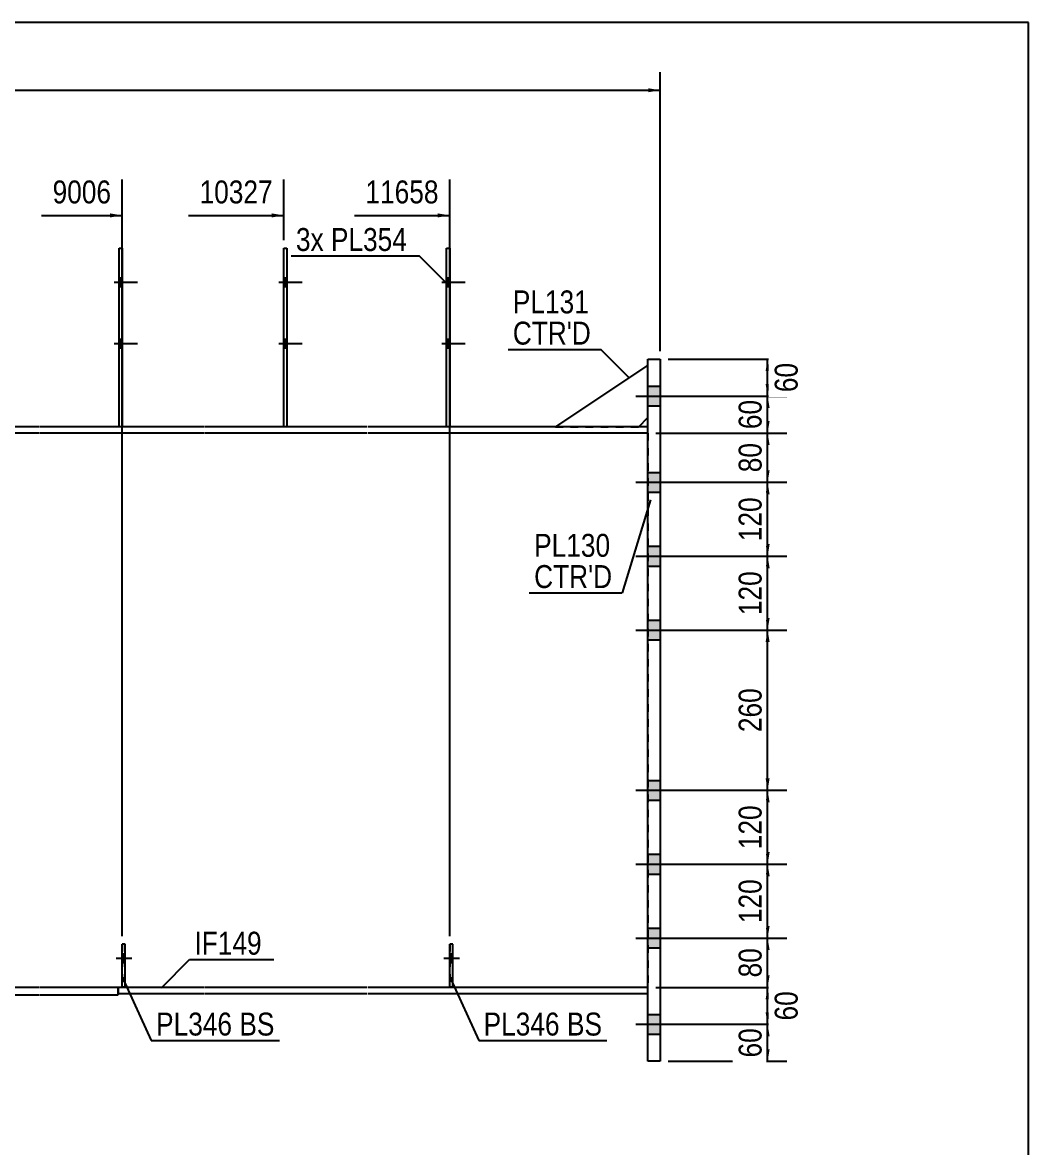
# Model space of a CAD drawing. Header units: millimetres. Extents: x 2 to 405, y 5 to 282.
# Drawn here: x 279.4 to 405, y 141.5 to 282 of the extents above; entities that cross this region are included whole.
import ezdxf

# ---------------------------------------------------------------- set-up
doc = ezdxf.new("R2010")
doc.units = ezdxf.units.MM
doc.linetypes.add('DXK_LINE_DOT1', pattern=[1.8814, 0.9407, -0.9407])
doc.linetypes.add('DXK_LINE_DOT2', pattern=[3.9198, 1.9599, -1.9599])
doc.styles.add('Arial Narrow', font='ARIALN.TTF', dxfattribs={"height": 0.2})

# ---------------------------------------------------------------- blocks, each defined once
blk = doc.blocks.new('Unknown-623473245-1210')
at = {"color": 5, "linetype": 'Continuous'}
for p, q in [((405, 282), (5, 282)), ((405, 5), (405, 282))]:
    blk.add_line(p, q, dxfattribs=at)
blk = doc.blocks.new('Part-623473245-1542 - 1518')
at = {"color": 2, "linetype": 'Continuous'}
for p, q in [((281.51, 231.51), (272.28, 231.51)), ((272.28, 230.74), (272.28, 231.51)), ((281.51, 230.74), (272.28, 230.74)), ((302.07, 231.51), (281.61, 231.51)), ((302.07, 230.74), (281.61, 230.74)), ((322.41, 231.51), (302.17, 231.51)), ((322.41, 230.74), (302.17, 230.74)), ((357.49, 231.51), (322.51, 231.51)), ((357.49, 230.74), (322.51, 230.74))]:
    blk.add_line(p, q, dxfattribs=at)
at = {"color": 7, "linetype": 'DXK_LINE_DOT1'}
blk.add_line((357.49, 230.74), (357.49, 231.51), dxfattribs=at)
blk = doc.blocks.new('Part-623473245-4847 - 1518')
at = {"color": 2, "linetype": 'Continuous'}
for p, q in [((312.02, 231.51), (312.02, 253.82)), ((312.02, 253.82), (312.41, 253.82)), ((312.41, 253.82), (312.41, 231.51))]:
    blk.add_line(p, q, dxfattribs=at)
at = {"color": 7, "linetype": 'DXK_LINE_DOT1'}
blk.add_line((312.41, 231.51), (312.02, 231.51), dxfattribs=at)
blk = doc.blocks.new('Part-623473245-4849 - 1518')
at = {"color": 2, "linetype": 'Continuous'}
for p, q in [((332.74, 161.54), (332.74, 166.92)), ((333.12, 166.92), (332.74, 166.92)), ((333.12, 161.54), (333.12, 166.92)), ((333.12, 161.54), (332.74, 161.54))]:
    blk.add_line(p, q, dxfattribs=at)
at = {"color": 7, "linetype": 'DXK_LINE_DOT1'}
blk.add_line((332.74, 162.69), (333.12, 162.69), dxfattribs=at)
blk = doc.blocks.new('Part-623473245-1613 - 1518')
at = {"color": 2, "linetype": 'Continuous'}
for p, q in [((291.36, 161.51), (291.36, 160.74)), ((302.07, 161.51), (291.36, 161.51)), ((291.36, 160.74), (302.07, 160.74)), ((322.41, 161.51), (302.17, 161.51)), ((302.17, 160.74), (322.41, 160.74)), ((357.49, 161.51), (322.51, 161.51)), ((322.51, 160.74), (357.49, 160.74))]:
    blk.add_line(p, q, dxfattribs=at)
at = {"color": 7, "linetype": 'DXK_LINE_DOT1'}
blk.add_line((357.49, 160.74), (357.49, 161.51), dxfattribs=at)
blk = doc.blocks.new('Part-623473245-4844 - 1518')
at = {"color": 7, "linetype": 'DXK_LINE_DOT1'}
for p, q in [((291.84, 166.92), (291.84, 161.54)), ((292.23, 166.92), (291.84, 166.92)), ((292.23, 161.54), (292.23, 166.92)), ((291.84, 161.54), (292.23, 161.54))]:
    blk.add_line(p, q, dxfattribs=at)
blk = doc.blocks.new('Bolt-623473245-1664 - 1518')
at = {"linetype": 'Continuous'}
for points in [[(357.49, 236.59), (357.49, 234.13), (359.03, 234.13), (359.03, 236.59)], [(357.49, 236.59), (357.49, 234.13), (359.03, 234.13), (359.03, 236.59)], [(357.49, 225.82), (357.49, 223.36), (359.03, 223.36), (359.03, 225.82)], [(357.49, 225.82), (357.49, 223.36), (359.03, 223.36), (359.03, 225.82)], [(357.49, 216.59), (357.49, 214.13), (359.03, 214.13), (359.03, 216.59)], [(357.49, 216.59), (357.49, 214.13), (359.03, 214.13), (359.03, 216.59)], [(357.49, 207.36), (357.49, 204.9), (359.03, 204.9), (359.03, 207.36)], [(357.49, 207.36), (357.49, 204.9), (359.03, 204.9), (359.03, 207.36)], [(357.49, 187.36), (357.49, 184.9), (359.03, 184.9), (359.03, 187.36)], [(357.49, 187.36), (357.49, 184.9), (359.03, 184.9), (359.03, 187.36)], [(357.49, 178.13), (357.49, 175.67), (359.03, 175.67), (359.03, 178.13)], [(357.49, 178.13), (357.49, 175.67), (359.03, 175.67), (359.03, 178.13)], [(357.49, 168.9), (357.49, 166.44), (359.03, 166.44), (359.03, 168.9)], [(357.49, 168.9), (357.49, 166.44), (359.03, 166.44), (359.03, 168.9)], [(357.49, 158.13), (357.49, 155.67), (359.03, 155.67), (359.03, 158.13)], [(357.49, 158.13), (357.49, 155.67), (359.03, 155.67), (359.03, 158.13)]]:
    blk.add_hatch(color=3, dxfattribs=at).paths.add_polyline_path(points)
at = {"color": 3, "linetype": 'Continuous'}
for p, q in [((357.49, 236.59), (359.03, 236.59)), ((357.49, 236.59), (359.03, 236.59)), ((355.97, 235.36), (365.18, 235.36)), ((355.97, 235.36), (365.18, 235.36)), ((357.49, 234.13), (359.03, 234.13)), ((357.49, 234.13), (359.03, 234.13)), ((357.49, 225.82), (359.03, 225.82)), ((357.49, 225.82), (359.03, 225.82)), ((355.97, 224.59), (365.18, 224.59)), ((355.97, 224.59), (365.18, 224.59)), ((357.49, 223.36), (359.03, 223.36)), ((357.49, 223.36), (359.03, 223.36)), ((357.49, 216.59), (359.03, 216.59)), ((357.49, 216.59), (359.03, 216.59)), ((355.97, 215.36), (365.18, 215.36)), ((355.97, 215.36), (365.18, 215.36)), ((357.49, 214.13), (359.03, 214.13)), ((357.49, 214.13), (359.03, 214.13)), ((357.49, 207.36), (359.03, 207.36)), ((357.49, 207.36), (359.03, 207.36)), ((355.97, 206.13), (365.18, 206.13)), ((355.97, 206.13), (365.18, 206.13)), ((357.49, 204.9), (359.03, 204.9)), ((357.49, 204.9), (359.03, 204.9)), ((357.49, 187.36), (359.03, 187.36)), ((357.49, 187.36), (359.03, 187.36)), ((355.97, 186.13), (365.18, 186.13)), ((355.97, 186.13), (365.18, 186.13)), ((357.49, 184.9), (359.03, 184.9)), ((357.49, 184.9), (359.03, 184.9)), ((357.49, 178.13), (359.03, 178.13)), ((357.49, 178.13), (359.03, 178.13)), ((355.97, 176.9), (365.18, 176.9)), ((355.97, 176.9), (365.18, 176.9)), ((357.49, 175.67), (359.03, 175.67)), ((357.49, 175.67), (359.03, 175.67)), ((357.49, 168.9), (359.03, 168.9)), ((357.49, 168.9), (359.03, 168.9)), ((355.97, 167.67), (365.18, 167.67)), ((355.97, 167.67), (365.18, 167.67)), ((357.49, 166.44), (359.03, 166.44)), ((357.49, 166.44), (359.03, 166.44)), ((357.49, 158.13), (359.03, 158.13)), ((357.49, 158.13), (359.03, 158.13)), ((355.97, 156.9), (365.18, 156.9)), ((355.97, 156.9), (365.18, 156.9)), ((357.49, 155.67), (359.03, 155.67)), ((357.49, 155.67), (359.03, 155.67))]:
    blk.add_line(p, q, dxfattribs=at)
blk = doc.blocks.new('Part-623473245-4852 - 1518')
at = {"color": 7, "linetype": 'DXK_LINE_DOT1'}
for p, q in [((332.74, 166.92), (332.74, 161.54)), ((333.12, 166.92), (332.74, 166.92)), ((333.12, 161.54), (333.12, 166.92)), ((332.74, 161.54), (333.12, 161.54))]:
    blk.add_line(p, q, dxfattribs=at)
blk = doc.blocks.new('Part-623473245-1672 - 1518')
at = {"color": 2, "linetype": 'Continuous'}
blk.add_line((188.07, 230.74), (188.07, 161.51), dxfattribs=at)
at = {"color": 7, "linetype": 'DXK_LINE_DOT1'}
for p, q in [((242.62, 230.74), (188.07, 230.74)), ((262.95, 230.74), (242.72, 230.74)), ((281.51, 230.74), (263.05, 230.74)), ((302.07, 230.74), (281.61, 230.74)), ((322.41, 230.74), (302.17, 230.74)), ((357.49, 230.74), (322.51, 230.74)), ((357.49, 230.74), (357.49, 161.51)), ((242.62, 161.51), (188.07, 161.51)), ((262.95, 161.51), (242.72, 161.51)), ((281.51, 161.51), (263.05, 161.51)), ((302.07, 161.51), (281.61, 161.51)), ((322.41, 161.51), (302.17, 161.51)), ((357.49, 161.51), (322.51, 161.51))]:
    blk.add_line(p, q, dxfattribs=at)
blk = doc.blocks.new('Part-623473245-1920 - 1518')
at = {"color": 2, "linetype": 'Continuous'}
for p, q in [((357.49, 239.21), (345.95, 231.51)), ((356.34, 231.51), (357.49, 232.67))]:
    blk.add_line(p, q, dxfattribs=at)
at = {"color": 7, "linetype": 'DXK_LINE_DOT1'}
for p, q in [((357.49, 232.67), (357.49, 239.21)), ((345.95, 231.51), (356.34, 231.51))]:
    blk.add_line(p, q, dxfattribs=at)
blk = doc.blocks.new('Part-623473245-1954 - 1518')
at = {"color": 2, "linetype": 'Continuous'}
for p, q in [((357.49, 152.28), (357.49, 239.97)), ((357.49, 239.97), (359.03, 239.97)), ((359.03, 239.97), (359.03, 152.28)), ((359.03, 152.28), (357.49, 152.28))]:
    blk.add_line(p, q, dxfattribs=at)
blk = doc.blocks.new('Part-623473245-2001 - 1518')
at = {"color": 2, "linetype": 'Continuous'}
for p, q in [((188.83, 161.51), (188.83, 160.59)), ((242.62, 161.51), (188.83, 161.51)), ((188.83, 160.59), (242.62, 160.59)), ((262.95, 161.51), (242.72, 161.51)), ((242.72, 160.59), (262.95, 160.59)), ((281.51, 161.51), (263.05, 161.51)), ((263.05, 160.59), (281.51, 160.59)), ((291.36, 161.51), (281.61, 161.51)), ((281.61, 160.59), (291.36, 160.59)), ((291.36, 160.59), (291.36, 161.51))]:
    blk.add_line(p, q, dxfattribs=at)
blk = doc.blocks.new('Bolt-623473245-4888 - 1518')
at = {"linetype": 'Continuous'}
for points in [[(332.74, 249.05), (332.74, 250.13), (332.35, 250.13), (332.35, 249.05)], [(332.74, 249.05), (332.74, 250.13), (332.35, 250.13), (332.35, 249.05)], [(332.74, 241.36), (332.74, 242.44), (332.35, 242.44), (332.35, 241.36)], [(332.74, 241.36), (332.74, 242.44), (332.35, 242.44), (332.35, 241.36)]]:
    blk.add_hatch(color=3, dxfattribs=at).paths.add_polyline_path(points)
at = {"color": 3, "linetype": 'Continuous'}
for p, q in [((332.35, 250.13), (332.74, 250.13)), ((332.35, 250.13), (332.74, 250.13)), ((331.74, 249.59), (334.66, 249.59)), ((331.74, 249.59), (334.66, 249.59)), ((332.35, 249.05), (332.74, 249.05)), ((332.35, 249.05), (332.74, 249.05)), ((331.74, 241.9), (334.66, 241.9)), ((331.74, 241.9), (334.66, 241.9)), ((332.35, 242.44), (332.74, 242.44)), ((332.35, 242.44), (332.74, 242.44)), ((332.35, 241.36), (332.74, 241.36)), ((332.35, 241.36), (332.74, 241.36))]:
    blk.add_line(p, q, dxfattribs=at)
blk = doc.blocks.new('Part-623473245-4840 - 1518')
at = {"color": 2, "linetype": 'Continuous'}
for p, q in [((291.46, 231.51), (291.46, 253.82)), ((291.46, 253.82), (291.84, 253.82)), ((291.84, 253.82), (291.84, 231.51))]:
    blk.add_line(p, q, dxfattribs=at)
at = {"color": 7, "linetype": 'DXK_LINE_DOT1'}
blk.add_line((291.84, 231.51), (291.46, 231.51), dxfattribs=at)
blk = doc.blocks.new('Part-623473245-4841 - 1518')
at = {"color": 2, "linetype": 'Continuous'}
for p, q in [((291.84, 161.54), (291.84, 166.92)), ((292.23, 166.92), (291.84, 166.92)), ((292.23, 161.54), (292.23, 166.92)), ((292.23, 161.54), (291.84, 161.54))]:
    blk.add_line(p, q, dxfattribs=at)
at = {"color": 7, "linetype": 'DXK_LINE_DOT1'}
blk.add_line((291.84, 162.69), (292.23, 162.69), dxfattribs=at)
blk = doc.blocks.new('Part-623473245-4848 - 1518')
at = {"color": 2, "linetype": 'Continuous'}
for p, q in [((332.35, 231.51), (332.35, 253.82)), ((332.35, 253.82), (332.74, 253.82)), ((332.74, 253.82), (332.74, 231.51))]:
    blk.add_line(p, q, dxfattribs=at)
at = {"color": 7, "linetype": 'DXK_LINE_DOT1'}
blk.add_line((332.74, 231.51), (332.35, 231.51), dxfattribs=at)
blk = doc.blocks.new('Bolt-623473245-4880 - 1518')
at = {"linetype": 'Continuous'}
for points in [[(291.84, 249.05), (291.84, 250.13), (291.46, 250.13), (291.46, 249.05)], [(291.84, 249.05), (291.84, 250.13), (291.46, 250.13), (291.46, 249.05)], [(291.84, 241.36), (291.84, 242.44), (291.46, 242.44), (291.46, 241.36)], [(291.84, 241.36), (291.84, 242.44), (291.46, 242.44), (291.46, 241.36)]]:
    blk.add_hatch(color=3, dxfattribs=at).paths.add_polyline_path(points)
at = {"color": 3, "linetype": 'Continuous'}
for p, q in [((291.46, 250.13), (291.84, 250.13)), ((291.46, 250.13), (291.84, 250.13)), ((290.84, 249.59), (293.77, 249.59)), ((290.84, 249.59), (293.77, 249.59)), ((291.46, 249.05), (291.84, 249.05)), ((291.46, 249.05), (291.84, 249.05)), ((290.84, 241.9), (293.77, 241.9)), ((290.84, 241.9), (293.77, 241.9)), ((291.46, 242.44), (291.84, 242.44)), ((291.46, 242.44), (291.84, 242.44)), ((291.46, 241.36), (291.84, 241.36)), ((291.46, 241.36), (291.84, 241.36))]:
    blk.add_line(p, q, dxfattribs=at)
blk = doc.blocks.new('Bolt-623473245-4881 - 1518')
at = {"linetype": 'Continuous'}
blk.add_hatch(color=3, dxfattribs=at).paths.add_polyline_path([(292.23, 164.61), (292.23, 165.69), (291.84, 165.69), (291.84, 164.61)])
at = {"color": 3, "linetype": 'Continuous'}
for p, q in [((291.23, 165.15), (292.23, 165.15)), ((291.84, 165.69), (292.23, 165.69)), ((291.84, 164.61), (292.23, 164.61))]:
    blk.add_line(p, q, dxfattribs=at)
blk = doc.blocks.new('Bolt-623473245-4884 - 1518')
at = {"color": 3, "linetype": 'DXK_LINE_DOT2'}
for p, q in [((291.11, 165.15), (293.65, 165.15)), ((291.84, 165.69), (292.23, 165.69)), ((291.84, 164.61), (292.23, 164.61))]:
    blk.add_line(p, q, dxfattribs=at)
blk = doc.blocks.new('Bolt-623473245-4887 - 1518')
at = {"linetype": 'Continuous'}
for points in [[(312.41, 249.05), (312.41, 250.13), (312.02, 250.13), (312.02, 249.05)], [(312.41, 249.05), (312.41, 250.13), (312.02, 250.13), (312.02, 249.05)], [(312.41, 241.36), (312.41, 242.44), (312.02, 242.44), (312.02, 241.36)], [(312.41, 241.36), (312.41, 242.44), (312.02, 242.44), (312.02, 241.36)]]:
    blk.add_hatch(color=3, dxfattribs=at).paths.add_polyline_path(points)
at = {"color": 3, "linetype": 'Continuous'}
for p, q in [((312.02, 250.13), (312.41, 250.13)), ((312.02, 250.13), (312.41, 250.13)), ((311.41, 249.59), (314.33, 249.59)), ((311.41, 249.59), (314.33, 249.59)), ((312.02, 249.05), (312.41, 249.05)), ((312.02, 249.05), (312.41, 249.05)), ((311.41, 241.9), (314.33, 241.9)), ((311.41, 241.9), (314.33, 241.9)), ((312.02, 242.44), (312.41, 242.44)), ((312.02, 242.44), (312.41, 242.44)), ((312.02, 241.36), (312.41, 241.36)), ((312.02, 241.36), (312.41, 241.36))]:
    blk.add_line(p, q, dxfattribs=at)
blk = doc.blocks.new('Bolt-623473245-4889 - 1518')
at = {"linetype": 'Continuous'}
blk.add_hatch(color=3, dxfattribs=at).paths.add_polyline_path([(333.12, 164.61), (333.12, 165.69), (332.74, 165.69), (332.74, 164.61)])
at = {"color": 3, "linetype": 'Continuous'}
for p, q in [((332.12, 165.15), (333.12, 165.15)), ((332.74, 165.69), (333.12, 165.69)), ((332.74, 164.61), (333.12, 164.61))]:
    blk.add_line(p, q, dxfattribs=at)
blk = doc.blocks.new('Bolt-623473245-4892 - 1518')
at = {"color": 3, "linetype": 'DXK_LINE_DOT2'}
for p, q in [((332.01, 165.15), (334.54, 165.15)), ((332.74, 165.69), (333.12, 165.69)), ((332.74, 164.61), (333.12, 164.61))]:
    blk.add_line(p, q, dxfattribs=at)
blk = doc.blocks.new('StraightDimension-623473245-2057 - 1518')
at = {"linetype": 'Continuous'}
for points in [[(372.18, 175.4), (372.43, 176.9), (372.68, 175.4)], [(372.68, 169.17), (372.43, 167.67), (372.18, 169.17)]]:
    blk.add_hatch(color=7, dxfattribs=at).paths.add_polyline_path(points)
at = {"color": 7, "linetype": 'Continuous'}
for p, q in [((358.49, 176.9), (374.83, 176.9)), ((372.43, 167.67), (372.43, 176.9)), ((358.49, 167.67), (374.83, 167.67))]:
    blk.add_line(p, q, dxfattribs=at)
at = {"color": 0}
blk.add_wipeout([(372.28, 175.63), (368.08, 175.63), (368.08, 168.94), (372.28, 168.94)], dxfattribs=at)
at = {"color": 3, "style": 'Arial Narrow'}
blk.add_text('120', height=2.863, rotation=90.0002, dxfattribs=at).set_placement((371.68, 169.54))
blk = doc.blocks.new('StraightDimension-623473245-2089 - 1518')
at = {"linetype": 'Continuous'}
for points in [[(372.18, 233.86), (372.43, 235.36), (372.68, 233.86)], [(372.68, 232.24), (372.43, 230.74), (372.18, 232.24)]]:
    blk.add_hatch(color=7, dxfattribs=at).paths.add_polyline_path(points)
at = {"color": 7, "linetype": 'Continuous'}
for p, q in [((358.49, 235.36), (374.83, 235.36)), ((372.43, 230.74), (372.43, 235.36)), ((358.49, 230.74), (374.83, 230.74))]:
    blk.add_line(p, q, dxfattribs=at)
at = {"color": 0}
blk.add_wipeout([(372.28, 235.48), (368.08, 235.48), (368.08, 230.62), (372.28, 230.62)], dxfattribs=at)
at = {"color": 3, "style": 'Arial Narrow'}
blk.add_text('60', height=2.863, rotation=90.0002, dxfattribs=at).set_placement((371.68, 231.22))
blk = doc.blocks.new('StraightDimension-623473245-6414 - 1518')
at = {"linetype": 'Continuous'}
blk.add_hatch(color=7, dxfattribs=at).paths.add_polyline_path([(331.24, 258.16), (332.74, 257.91), (331.24, 257.66)])
at = {"color": 7, "linetype": 'Continuous'}
for p, q in [((332.74, 167.92), (332.74, 262.41)), ((320.85, 257.91), (332.74, 257.91))]:
    blk.add_line(p, q, dxfattribs=at)
at = {"color": 0}
blk.add_wipeout([(331.96, 258.81), (331.96, 263.01), (321.62, 263.01), (321.62, 258.81)], dxfattribs=at)
at = {"color": 3, "style": 'Arial Narrow'}
blk.add_text('11658', height=2.863, dxfattribs=at).set_placement((322.22, 259.41))
blk = doc.blocks.new('StraightDimension-623473245-2022 - 1518')
at = {"linetype": 'Continuous'}
for points in [[(372.18, 155.4), (372.43, 156.9), (372.68, 155.4)], [(372.68, 153.78), (372.43, 152.28), (372.18, 153.78)]]:
    blk.add_hatch(color=7, dxfattribs=at).paths.add_polyline_path(points)
at = {"color": 7, "linetype": 'Continuous'}
for p, q in [((358.49, 156.9), (374.83, 156.9)), ((372.43, 152.28), (372.43, 156.9)), ((360.03, 152.28), (374.83, 152.28))]:
    blk.add_line(p, q, dxfattribs=at)
at = {"color": 0}
blk.add_wipeout([(372.28, 157.02), (368.08, 157.02), (368.08, 152.16), (372.28, 152.16)], dxfattribs=at)
at = {"color": 3, "style": 'Arial Narrow'}
blk.add_text('60', height=2.863, rotation=90.0002, dxfattribs=at).set_placement((371.68, 152.76))
blk = doc.blocks.new('StraightDimension-623473245-2035 - 1518')
at = {"linetype": 'Continuous'}
for points in [[(372.18, 166.17), (372.43, 167.67), (372.68, 166.17)], [(372.68, 163.01), (372.43, 161.51), (372.18, 163.01)]]:
    blk.add_hatch(color=7, dxfattribs=at).paths.add_polyline_path(points)
at = {"color": 7, "linetype": 'Continuous'}
for p, q in [((358.49, 167.67), (374.83, 167.67)), ((372.43, 161.51), (372.43, 167.67)), ((358.49, 161.51), (374.83, 161.51))]:
    blk.add_line(p, q, dxfattribs=at)
at = {"color": 0}
blk.add_wipeout([(372.28, 167.02), (368.08, 167.02), (368.08, 162.16), (372.28, 162.16)], dxfattribs=at)
at = {"color": 3, "style": 'Arial Narrow'}
blk.add_text('80', height=2.863, rotation=90.0002, dxfattribs=at).set_placement((371.68, 162.76))
blk = doc.blocks.new('StraightDimension-623473245-2042 - 1518')
at = {"linetype": 'Continuous'}
for points in [[(372.18, 160.01), (372.43, 161.51), (372.68, 160.01)], [(372.68, 158.4), (372.43, 156.9), (372.18, 158.4)]]:
    blk.add_hatch(color=7, dxfattribs=at).paths.add_polyline_path(points)
at = {"color": 7, "linetype": 'Continuous'}
for p, q in [((358.49, 161.51), (374.68, 161.51)), ((372.43, 156.9), (372.43, 161.51)), ((358.49, 156.9), (374.68, 156.9))]:
    blk.add_line(p, q, dxfattribs=at)
at = {"color": 0}
blk.add_wipeout([(376.78, 161.63), (372.58, 161.63), (372.58, 156.78), (376.78, 156.78)], dxfattribs=at)
at = {"color": 3, "style": 'Arial Narrow'}
blk.add_text('60', height=2.863, rotation=90.0002, dxfattribs=at).set_placement((376.18, 157.38))
blk = doc.blocks.new('StraightDimension-623473245-2050 - 1518')
at = {"linetype": 'Continuous'}
for points in [[(372.18, 184.63), (372.43, 186.13), (372.68, 184.63)], [(372.68, 178.4), (372.43, 176.9), (372.18, 178.4)]]:
    blk.add_hatch(color=7, dxfattribs=at).paths.add_polyline_path(points)
at = {"color": 7, "linetype": 'Continuous'}
for p, q in [((358.49, 186.13), (374.83, 186.13)), ((372.43, 176.9), (372.43, 186.13)), ((358.49, 176.9), (374.83, 176.9))]:
    blk.add_line(p, q, dxfattribs=at)
at = {"color": 0}
blk.add_wipeout([(372.28, 184.86), (368.08, 184.86), (368.08, 178.17), (372.28, 178.17)], dxfattribs=at)
at = {"color": 3, "style": 'Arial Narrow'}
blk.add_text('120', height=2.863, rotation=90.0002, dxfattribs=at).set_placement((371.68, 178.77))
blk = doc.blocks.new('StraightDimension-623473245-2066 - 1518')
at = {"linetype": 'Continuous'}
for points in [[(372.18, 223.09), (372.43, 224.59), (372.68, 223.09)], [(372.68, 216.86), (372.43, 215.36), (372.18, 216.86)]]:
    blk.add_hatch(color=7, dxfattribs=at).paths.add_polyline_path(points)
at = {"color": 7, "linetype": 'Continuous'}
for p, q in [((358.49, 224.59), (374.83, 224.59)), ((372.43, 215.36), (372.43, 224.59)), ((358.49, 215.36), (374.83, 215.36))]:
    blk.add_line(p, q, dxfattribs=at)
at = {"color": 0}
blk.add_wipeout([(372.28, 223.31), (368.08, 223.31), (368.08, 216.63), (372.28, 216.63)], dxfattribs=at)
at = {"color": 3, "style": 'Arial Narrow'}
blk.add_text('120', height=2.863, rotation=90.0002, dxfattribs=at).set_placement((371.68, 217.23))
blk = doc.blocks.new('StraightDimension-623473245-2075 - 1518')
at = {"linetype": 'Continuous'}
for points in [[(372.18, 213.86), (372.43, 215.36), (372.68, 213.86)], [(372.68, 207.63), (372.43, 206.13), (372.18, 207.63)]]:
    blk.add_hatch(color=7, dxfattribs=at).paths.add_polyline_path(points)
at = {"color": 7, "linetype": 'Continuous'}
for p, q in [((358.49, 215.36), (374.83, 215.36)), ((372.43, 206.13), (372.43, 215.36)), ((358.49, 206.13), (374.83, 206.13))]:
    blk.add_line(p, q, dxfattribs=at)
at = {"color": 0}
blk.add_wipeout([(372.28, 214.09), (368.08, 214.09), (368.08, 207.4), (372.28, 207.4)], dxfattribs=at)
at = {"color": 3, "style": 'Arial Narrow'}
blk.add_text('120', height=2.863, rotation=90.0002, dxfattribs=at).set_placement((371.68, 208))
blk = doc.blocks.new('StraightDimension-623473245-2082 - 1518')
at = {"linetype": 'Continuous'}
for points in [[(372.18, 204.63), (372.43, 206.13), (372.68, 204.63)], [(372.68, 187.63), (372.43, 186.13), (372.18, 187.63)]]:
    blk.add_hatch(color=7, dxfattribs=at).paths.add_polyline_path(points)
at = {"color": 7, "linetype": 'Continuous'}
for p, q in [((358.49, 206.13), (374.83, 206.13)), ((372.43, 186.13), (372.43, 206.13)), ((358.49, 186.13), (374.83, 186.13))]:
    blk.add_line(p, q, dxfattribs=at)
at = {"color": 0}
blk.add_wipeout([(372.28, 199.47), (368.08, 199.47), (368.08, 192.79), (372.28, 192.79)], dxfattribs=at)
at = {"color": 3, "style": 'Arial Narrow'}
blk.add_text('260', height=2.863, rotation=90.0002, dxfattribs=at).set_placement((371.68, 193.39))
blk = doc.blocks.new('StraightDimension-623473245-2098 - 1518')
at = {"linetype": 'Continuous'}
for points in [[(372.18, 229.24), (372.43, 230.74), (372.68, 229.24)], [(372.68, 226.09), (372.43, 224.59), (372.18, 226.09)]]:
    blk.add_hatch(color=7, dxfattribs=at).paths.add_polyline_path(points)
at = {"color": 7, "linetype": 'Continuous'}
for p, q in [((358.49, 230.74), (374.83, 230.74)), ((372.43, 224.59), (372.43, 230.74)), ((358.49, 224.59), (374.83, 224.59))]:
    blk.add_line(p, q, dxfattribs=at)
at = {"color": 0}
blk.add_wipeout([(372.28, 230.09), (368.08, 230.09), (368.08, 225.24), (372.28, 225.24)], dxfattribs=at)
at = {"color": 3, "style": 'Arial Narrow'}
blk.add_text('80', height=2.863, rotation=90.0002, dxfattribs=at).set_placement((371.68, 225.84))
blk = doc.blocks.new('StraightDimension-623473245-2105 - 1518')
at = {"linetype": 'Continuous'}
for points in [[(372.18, 238.47), (372.43, 239.97), (372.68, 238.47)], [(372.68, 236.86), (372.43, 235.36), (372.18, 236.86)]]:
    blk.add_hatch(color=7, dxfattribs=at).paths.add_polyline_path(points)
at = {"color": 7, "linetype": 'Continuous'}
for p, q in [((360.03, 239.97), (374.68, 239.97)), ((372.43, 235.36), (372.43, 239.97)), ((358.49, 235.36), (374.68, 235.36))]:
    blk.add_line(p, q, dxfattribs=at)
at = {"color": 0}
blk.add_wipeout([(376.78, 240.1), (372.58, 240.1), (372.58, 235.24), (376.78, 235.24)], dxfattribs=at)
at = {"color": 3, "style": 'Arial Narrow'}
blk.add_text('60', height=2.863, rotation=90.0002, dxfattribs=at).set_placement((376.18, 235.84))
blk = doc.blocks.new('StraightDimension-623473245-2260 - 1518')
at = {"linetype": 'Continuous'}
blk.add_hatch(color=7, dxfattribs=at).paths.add_polyline_path([(357.53, 273.79), (359.03, 273.54), (357.53, 273.29)])
at = {"color": 7, "linetype": 'Continuous'}
for p, q in [((359.03, 240.97), (359.03, 275.79)), ((37.52, 273.54), (359.03, 273.54))]:
    blk.add_line(p, q, dxfattribs=at)
blk = doc.blocks.new('StraightDimension-623473245-6415 - 1518')
at = {"linetype": 'Continuous'}
blk.add_hatch(color=7, dxfattribs=at).paths.add_polyline_path([(310.52, 258.16), (312.02, 257.91), (310.52, 257.66)])
at = {"color": 7, "linetype": 'Continuous'}
for p, q in [((312.02, 254.82), (312.02, 262.41)), ((300.13, 257.91), (312.02, 257.91))]:
    blk.add_line(p, q, dxfattribs=at)
at = {"color": 0}
blk.add_wipeout([(311.25, 258.81), (311.25, 263.01), (300.91, 263.01), (300.91, 258.81)], dxfattribs=at)
at = {"color": 3, "style": 'Arial Narrow'}
blk.add_text('10327', height=2.863, dxfattribs=at).set_placement((301.51, 259.41))
blk = doc.blocks.new('StraightDimension-623473245-6416 - 1518')
at = {"linetype": 'Continuous'}
blk.add_hatch(color=7, dxfattribs=at).paths.add_polyline_path([(290.34, 258.16), (291.84, 257.91), (290.34, 257.66)])
at = {"color": 7, "linetype": 'Continuous'}
for p, q in [((291.84, 167.9), (291.84, 262.41)), ((281.78, 257.91), (291.84, 257.91))]:
    blk.add_line(p, q, dxfattribs=at)
at = {"color": 0}
blk.add_wipeout([(291.07, 258.81), (291.07, 263.01), (282.56, 263.01), (282.56, 258.81)], dxfattribs=at)
at = {"color": 3, "style": 'Arial Narrow'}
blk.add_text('9006', height=2.863, dxfattribs=at).set_placement((283.16, 259.41))
blk = doc.blocks.new('Mark-623473245-1609 - 1518')
at = {"color": 0}
blk.add_wipeout([(309.28, 165.6), (309.28, 168.6), (300.87, 168.6), (300.87, 165.6)], dxfattribs=at)
blk.add_wipeout([(309.28, 165.6), (309.28, 168.6), (300.87, 168.6), (300.87, 165.6)], dxfattribs=at)
at = {"color": 7, "linetype": 'Continuous'}
for p, q in [((296.74, 161.46), (300.27, 165)), ((300.27, 165), (310.78, 165))]:
    blk.add_line(p, q, dxfattribs=at)
at = {"color": 3, "style": 'Arial Narrow'}
blk.add_text('IF149', height=2.863, dxfattribs=at).set_placement((300.87, 165.6))
blk = doc.blocks.new('Mark-623473245-1916 - 1518')
at = {"color": 7, "linetype": 'Continuous'}
blk.add_line((355.16, 237.64), (351.62, 241.18), dxfattribs=at)
at = {"color": 0}
for points in [[(350.12, 245.68), (350.12, 248.68), (340.62, 248.68), (340.62, 245.68)], [(350.38, 241.78), (350.38, 244.78), (340.62, 244.78), (340.62, 241.78)]]:
    blk.add_wipeout(points, dxfattribs=at)
for points in [[(350.12, 245.68), (350.12, 248.68), (340.62, 248.68), (340.62, 245.68)], [(350.38, 241.78), (350.38, 244.78), (340.62, 244.78), (340.62, 241.78)]]:
    blk.add_wipeout(points, dxfattribs=at)
at = {"color": 7, "linetype": 'Continuous'}
blk.add_line((340.02, 241.18), (351.62, 241.18), dxfattribs=at)
at = {"color": 3, "style": 'Arial Narrow'}
blk.add_text('PL131', height=2.863, dxfattribs=at).set_placement((340.62, 245.68))
at = {"color": 1, "style": 'Arial Narrow'}
blk.add_text("CTR'D", height=2.863, dxfattribs=at).set_placement((340.62, 241.78))
blk = doc.blocks.new('Mark-623473245-1950 - 1518')
at = {"color": 7, "linetype": 'Continuous'}
blk.add_line((357.82, 222.41), (354.28, 210.78), dxfattribs=at)
at = {"color": 0}
for points in [[(352.78, 215.28), (352.78, 218.28), (343.28, 218.28), (343.28, 215.28)], [(353.04, 211.38), (353.04, 214.38), (343.28, 214.38), (343.28, 211.38)]]:
    blk.add_wipeout(points, dxfattribs=at)
for points in [[(352.78, 215.28), (352.78, 218.28), (343.28, 218.28), (343.28, 215.28)], [(353.04, 211.38), (353.04, 214.38), (343.28, 214.38), (343.28, 211.38)]]:
    blk.add_wipeout(points, dxfattribs=at)
at = {"color": 7, "linetype": 'Continuous'}
blk.add_line((342.68, 210.78), (354.28, 210.78), dxfattribs=at)
at = {"color": 3, "style": 'Arial Narrow'}
blk.add_text('PL130', height=2.863, dxfattribs=at).set_placement((343.28, 215.28))
at = {"color": 1, "style": 'Arial Narrow'}
blk.add_text("CTR'D", height=2.863, dxfattribs=at).set_placement((343.28, 211.38))
blk = doc.blocks.new('MarkSet-623473245-5095 - 1518')
at = {"color": 0}
for points in [[(305.58, 155.5), (305.58, 158.5), (296.08, 158.5), (296.08, 155.5)], [(310.87, 155.5), (310.87, 158.5), (306.48, 158.5), (306.48, 155.5)]]:
    blk.add_wipeout(points, dxfattribs=at)
for points in [[(305.58, 155.5), (305.58, 158.5), (296.08, 158.5), (296.08, 155.5)], [(310.87, 155.5), (310.87, 158.5), (306.48, 158.5), (306.48, 155.5)]]:
    blk.add_wipeout(points, dxfattribs=at)
at = {"color": 7, "linetype": 'Continuous'}
for p, q in [((291.94, 162.64), (295.48, 154.9)), ((295.48, 154.9), (311.47, 154.9))]:
    blk.add_line(p, q, dxfattribs=at)
at = {"color": 3, "style": 'Arial Narrow'}
for s, p in [('PL346', (296.08, 155.5)), ('BS', (306.48, 155.5))]:
    blk.add_text(s, height=2.863, dxfattribs=at).set_placement(p)
blk = doc.blocks.new('MarkSet-623473245-5084 - 1518')
at = {"color": 0}
for points in [[(346.48, 155.5), (346.48, 158.5), (336.97, 158.5), (336.97, 155.5)], [(351.76, 155.5), (351.76, 158.5), (347.38, 158.5), (347.38, 155.5)]]:
    blk.add_wipeout(points, dxfattribs=at)
for points in [[(346.48, 155.5), (346.48, 158.5), (336.97, 158.5), (336.97, 155.5)], [(351.76, 155.5), (351.76, 158.5), (347.38, 158.5), (347.38, 155.5)]]:
    blk.add_wipeout(points, dxfattribs=at)
at = {"color": 7, "linetype": 'Continuous'}
for p, q in [((332.84, 162.64), (336.37, 154.9)), ((336.37, 154.9), (352.36, 154.9))]:
    blk.add_line(p, q, dxfattribs=at)
at = {"color": 3, "style": 'Arial Narrow'}
for s, p in [('PL346', (336.97, 155.5)), ('BS', (347.38, 155.5))]:
    blk.add_text(s, height=2.863, dxfattribs=at).set_placement(p)
blk = doc.blocks.new('MarkSet-623473245-5120 - 1518')
at = {"color": 7, "linetype": 'Continuous'}
blk.add_line((332.45, 249.34), (328.92, 252.87), dxfattribs=at)
at = {"color": 0}
for points in [[(317.01, 253.47), (317.01, 256.47), (313.54, 256.47), (313.54, 253.47)], [(327.42, 253.47), (327.42, 256.47), (317.91, 256.47), (317.91, 253.47)]]:
    blk.add_wipeout(points, dxfattribs=at)
for points in [[(317.01, 253.47), (317.01, 256.47), (313.54, 256.47), (313.54, 253.47)], [(327.42, 253.47), (327.42, 256.47), (317.91, 256.47), (317.91, 253.47)]]:
    blk.add_wipeout(points, dxfattribs=at)
at = {"color": 7, "linetype": 'Continuous'}
blk.add_line((312.94, 252.87), (328.92, 252.87), dxfattribs=at)
at = {"color": 3, "style": 'Arial Narrow'}
for s, p in [('3x', (313.54, 253.47)), ('PL354', (317.91, 253.47))]:
    blk.add_text(s, height=2.863, dxfattribs=at).set_placement(p)

msp = doc.modelspace()

# ---------------------------------------------------------------- block references
for name in ['Unknown-623473245-1210', 'Part-623473245-4840 - 1518', 'Part-623473245-4847 - 1518', 'Part-623473245-4848 - 1518', 'Bolt-623473245-4880 - 1518', 'Bolt-623473245-4887 - 1518', 'Bolt-623473245-4888 - 1518', 'Part-623473245-1920 - 1518', 'Part-623473245-1954 - 1518', 'Bolt-623473245-1664 - 1518', 'Part-623473245-1672 - 1518', 'Part-623473245-1542 - 1518', 'Part-623473245-4844 - 1518', 'Part-623473245-4841 - 1518', 'Part-623473245-4849 - 1518', 'Part-623473245-4852 - 1518', 'Bolt-623473245-4884 - 1518', 'Bolt-623473245-4881 - 1518', 'Bolt-623473245-4892 - 1518', 'Bolt-623473245-4889 - 1518', 'Part-623473245-2001 - 1518', 'Part-623473245-1613 - 1518']:
    msp.add_blockref(name, (0, 0))

# ---------------------------------------------------------------- next in the draw order: block references
for name in ['StraightDimension-623473245-6414 - 1518', 'StraightDimension-623473245-2089 - 1518', 'StraightDimension-623473245-2066 - 1518', 'StraightDimension-623473245-2057 - 1518', 'Mark-623473245-1609 - 1518', 'MarkSet-623473245-5084 - 1518', 'StraightDimension-623473245-2022 - 1518']:
    msp.add_blockref(name, (0, 0))

# ---------------------------------------------------------------- next in the draw order: block references
for name in ['StraightDimension-623473245-2260 - 1518', 'StraightDimension-623473245-2105 - 1518', 'StraightDimension-623473245-2098 - 1518', 'StraightDimension-623473245-2075 - 1518', 'StraightDimension-623473245-2050 - 1518', 'StraightDimension-623473245-2035 - 1518', 'MarkSet-623473245-5095 - 1518']:
    msp.add_blockref(name, (0, 0))

# ---------------------------------------------------------------- next in the draw order: block references
for name in ['StraightDimension-623473245-6416 - 1518', 'StraightDimension-623473245-6415 - 1518', 'MarkSet-623473245-5120 - 1518', 'Mark-623473245-1916 - 1518', 'Mark-623473245-1950 - 1518', 'StraightDimension-623473245-2082 - 1518', 'StraightDimension-623473245-2042 - 1518']:
    msp.add_blockref(name, (0, 0))

doc.saveas('drawing.dxf')
